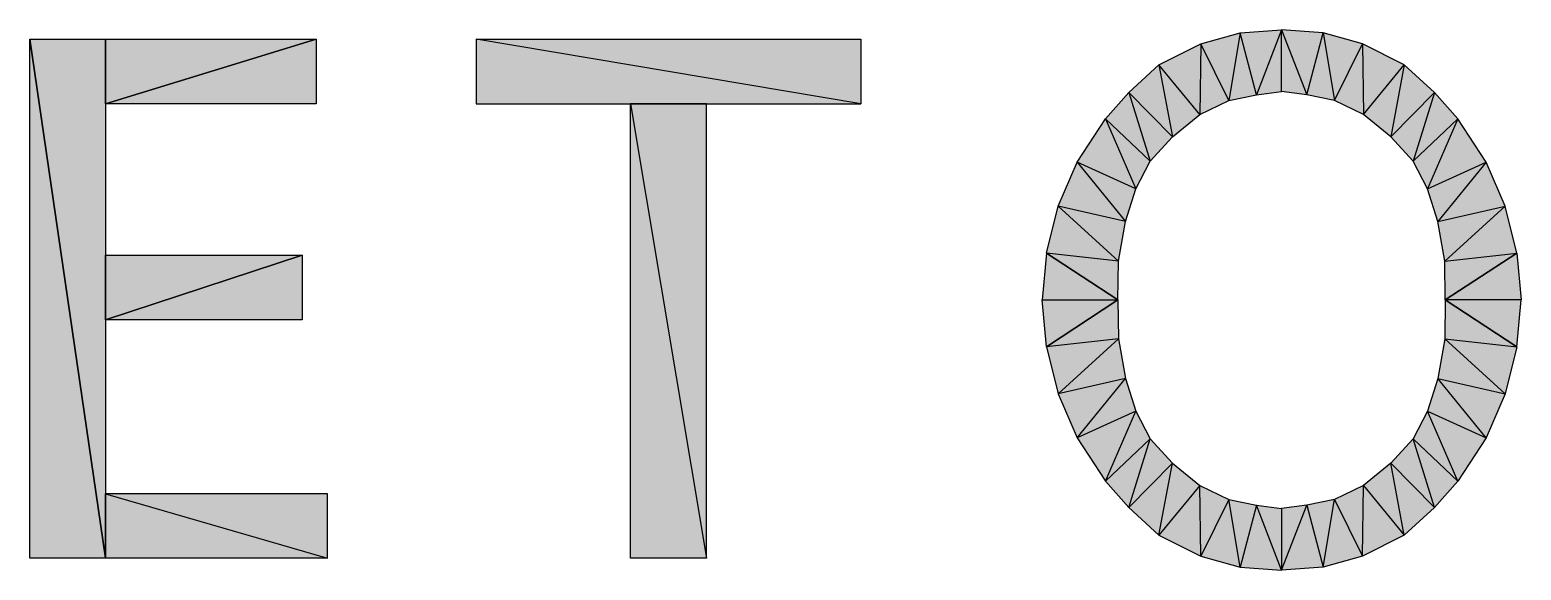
# Model space of a CAD drawing. Extents: x 0 to 119, y 0 to 84.
# Drawn here: x 113.545 to 114.327, y 10.733 to 11.017 of the extents above; entities that cross this region are included whole.
import ezdxf

# ---------------------------------------------------------------- set-up
doc = ezdxf.new("R2010")
doc.units = 0
doc.header["$MEASUREMENT"] = 0
doc.layers.add('35', color=255, linetype='CONTINUOUS')

msp = doc.modelspace()

# ---------------------------------------------------------------- linework, layer by layer
at = {"layer": '35', "color": 255, "linetype": 'Continuous'}
for points in [[(113.544731, 11.012044), (113.584506, 10.739511), (113.544731, 10.739511), (113.544731, 11.012044)], [(113.544731, 11.012044), (113.584506, 11.012044), (113.584506, 10.739511), (113.544731, 11.012044)], [(113.694993, 11.012044), (113.694993, 10.978161), (113.584506, 10.978161), (113.694993, 11.012044)], [(113.584506, 10.978161), (113.584506, 11.012044), (113.694993, 11.012044), (113.584506, 10.978161)], [(113.778962, 11.012044), (113.778962, 10.978161), (113.980784, 10.978161), (113.778962, 11.012044)], [(113.778962, 11.012044), (113.980784, 11.012044), (113.980784, 10.978161), (113.778962, 11.012044)], [(114.173818, 10.979803), (114.15907, 11.00967), (114.179724, 11.015367), (114.173818, 10.979803)], [(114.179724, 11.015367), (114.173818, 10.979803), (114.188312, 10.982798), (114.179724, 11.015367)], [(114.188312, 10.982798), (114.179724, 11.015367), (114.201546, 11.016956), (114.188312, 10.982798)], [(114.201546, 10.984562), (114.201546, 11.016956), (114.188312, 10.982798), (114.201546, 10.984562)], [(114.201546, 10.984562), (114.201546, 11.016956), (114.214781, 10.982798), (114.201546, 10.984562)], [(114.214781, 10.982798), (114.223369, 11.015367), (114.201546, 11.016956), (114.214781, 10.982798)], [(114.223369, 11.015367), (114.229275, 10.979803), (114.214781, 10.982798), (114.223369, 11.015367)], [(114.229275, 10.979803), (114.244023, 11.00967), (114.223369, 11.015367), (114.229275, 10.979803)], [(114.158677, 10.972435), (114.137177, 10.998625), (114.15907, 11.00967), (114.158677, 10.972435)], [(114.15907, 11.00967), (114.158677, 10.972435), (114.173818, 10.979803), (114.15907, 11.00967)], [(114.244023, 11.00967), (114.244416, 10.972435), (114.229275, 10.979803), (114.244023, 11.00967)], [(114.244416, 10.972435), (114.265916, 10.998625), (114.244023, 11.00967), (114.244416, 10.972435)], [(114.144338, 10.96083), (114.121309, 10.984012), (114.137177, 10.998625), (114.144338, 10.96083)], [(114.137177, 10.998625), (114.144338, 10.96083), (114.158677, 10.972435), (114.137177, 10.998625)], [(114.265916, 10.998625), (114.258755, 10.96083), (114.244416, 10.972435), (114.265916, 10.998625)], [(114.258755, 10.96083), (114.281784, 10.984012), (114.265916, 10.998625), (114.258755, 10.96083)], [(114.132567, 10.948053), (114.109151, 10.970288), (114.121309, 10.984012), (114.132567, 10.948053)], [(114.121309, 10.984012), (114.132567, 10.948053), (114.144338, 10.96083), (114.121309, 10.984012)], [(114.281784, 10.984012), (114.270526, 10.948053), (114.258755, 10.96083), (114.281784, 10.984012)], [(114.270526, 10.948053), (114.293942, 10.970288), (114.281784, 10.984012), (114.270526, 10.948053)], [(113.859985, 10.978161), (113.89976, 10.739511), (113.859985, 10.739511), (113.859985, 10.978161)], [(113.859985, 10.978161), (113.89976, 10.739511), (113.89976, 10.978161), (113.859985, 10.978161)], [(114.124996, 10.93353), (114.094237, 10.947516), (114.109151, 10.970288), (114.124996, 10.93353)], [(114.109151, 10.970288), (114.124996, 10.93353), (114.132567, 10.948053), (114.109151, 10.970288)], [(114.293942, 10.970288), (114.278097, 10.93353), (114.270526, 10.948053), (114.293942, 10.970288)], [(114.278097, 10.93353), (114.308856, 10.947516), (114.293942, 10.970288), (114.278097, 10.93353)], [(114.119661, 10.916239), (114.084231, 10.924401), (114.094237, 10.947516), (114.119661, 10.916239)], [(114.094237, 10.947516), (114.119661, 10.916239), (114.124996, 10.93353), (114.094237, 10.947516)], [(114.308856, 10.947516), (114.283432, 10.916239), (114.278097, 10.93353), (114.308856, 10.947516)], [(114.283432, 10.916239), (114.318862, 10.924401), (114.308856, 10.947516), (114.283432, 10.916239)], [(114.115882, 10.895542), (114.078106, 10.899696), (114.084231, 10.924401), (114.115882, 10.895542)], [(114.084231, 10.924401), (114.115882, 10.895542), (114.119661, 10.916239), (114.084231, 10.924401)], [(114.318862, 10.924401), (114.287211, 10.895542), (114.283432, 10.916239), (114.318862, 10.924401)], [(114.287211, 10.895542), (114.324987, 10.899696), (114.318862, 10.924401), (114.287211, 10.895542)], [(113.584506, 10.898611), (113.687627, 10.898611), (113.584506, 10.864729), (113.584506, 10.898611)], [(113.687627, 10.898611), (113.687627, 10.864729), (113.584506, 10.864729), (113.687627, 10.898611)], [(114.075863, 10.875092), (114.115669, 10.875092), (114.078106, 10.899696), (114.075863, 10.875092)], [(114.078106, 10.899696), (114.115669, 10.875092), (114.115882, 10.895542), (114.078106, 10.899696)], [(114.324987, 10.899696), (114.287424, 10.875092), (114.287211, 10.895542), (114.324987, 10.899696)], [(114.32723, 10.875092), (114.287424, 10.875092), (114.324987, 10.899696), (114.32723, 10.875092)], [(114.075863, 10.875092), (114.115669, 10.875092), (114.078106, 10.850487), (114.075863, 10.875092)], [(114.078106, 10.850487), (114.115669, 10.875092), (114.115882, 10.854642), (114.078106, 10.850487)], [(114.324987, 10.850487), (114.287424, 10.875092), (114.287211, 10.854642), (114.324987, 10.850487)], [(114.32723, 10.875092), (114.287424, 10.875092), (114.324987, 10.850487), (114.32723, 10.875092)], [(114.115882, 10.854642), (114.078106, 10.850487), (114.084231, 10.825782), (114.115882, 10.854642)], [(114.084231, 10.825782), (114.115882, 10.854642), (114.119661, 10.833945), (114.084231, 10.825782)], [(114.318862, 10.825782), (114.287211, 10.854642), (114.283432, 10.833945), (114.318862, 10.825782)], [(114.287211, 10.854642), (114.324987, 10.850487), (114.318862, 10.825782), (114.287211, 10.854642)], [(114.119661, 10.833945), (114.084231, 10.825782), (114.094237, 10.802668), (114.119661, 10.833945)], [(114.094237, 10.802668), (114.119661, 10.833945), (114.124996, 10.816654), (114.094237, 10.802668)], [(114.308856, 10.802668), (114.283432, 10.833945), (114.278097, 10.816654), (114.308856, 10.802668)], [(114.283432, 10.833945), (114.318862, 10.825782), (114.308856, 10.802668), (114.283432, 10.833945)], [(114.124996, 10.816654), (114.094237, 10.802668), (114.109151, 10.779895), (114.124996, 10.816654)], [(114.109151, 10.779895), (114.124996, 10.816654), (114.132567, 10.802131), (114.109151, 10.779895)], [(114.293942, 10.779895), (114.278097, 10.816654), (114.270526, 10.802131), (114.293942, 10.779895)], [(114.278097, 10.816654), (114.308856, 10.802668), (114.293942, 10.779895), (114.278097, 10.816654)], [(114.132567, 10.802131), (114.109151, 10.779895), (114.121309, 10.766171), (114.132567, 10.802131)], [(114.121309, 10.766171), (114.132567, 10.802131), (114.144338, 10.789353), (114.121309, 10.766171)], [(114.281784, 10.766171), (114.270526, 10.802131), (114.258755, 10.789353), (114.281784, 10.766171)], [(114.270526, 10.802131), (114.293942, 10.779895), (114.281784, 10.766171), (114.270526, 10.802131)], [(114.144338, 10.789353), (114.121309, 10.766171), (114.137177, 10.751559), (114.144338, 10.789353)], [(114.137177, 10.751559), (114.144338, 10.789353), (114.158677, 10.777748), (114.137177, 10.751559)], [(114.265916, 10.751559), (114.258755, 10.789353), (114.244416, 10.777748), (114.265916, 10.751559)], [(114.258755, 10.789353), (114.281784, 10.766171), (114.265916, 10.751559), (114.258755, 10.789353)], [(114.158677, 10.777748), (114.137177, 10.751559), (114.15907, 10.740514), (114.158677, 10.777748)], [(114.15907, 10.740514), (114.158677, 10.777748), (114.173818, 10.77038), (114.15907, 10.740514)], [(114.244023, 10.740514), (114.244416, 10.777748), (114.229275, 10.77038), (114.244023, 10.740514)], [(114.244416, 10.777748), (114.265916, 10.751559), (114.244023, 10.740514), (114.244416, 10.777748)], [(113.584506, 10.773394), (113.700885, 10.739511), (113.584506, 10.739511), (113.584506, 10.773394)], [(113.584506, 10.773394), (113.700885, 10.739511), (113.700885, 10.773394), (113.584506, 10.773394)], [(114.173818, 10.77038), (114.15907, 10.740514), (114.179724, 10.734816), (114.173818, 10.77038)], [(114.179724, 10.734816), (114.173818, 10.77038), (114.188312, 10.767386), (114.179724, 10.734816)], [(114.188312, 10.767386), (114.179724, 10.734816), (114.201546, 10.733227), (114.188312, 10.767386)], [(114.201546, 10.765621), (114.201546, 10.733227), (114.188312, 10.767386), (114.201546, 10.765621)], [(114.201546, 10.765621), (114.201546, 10.733227), (114.214781, 10.767386), (114.201546, 10.765621)], [(114.214781, 10.767386), (114.223369, 10.734816), (114.201546, 10.733227), (114.214781, 10.767386)], [(114.223369, 10.734816), (114.229275, 10.77038), (114.214781, 10.767386), (114.223369, 10.734816)], [(114.229275, 10.77038), (114.244023, 10.740514), (114.223369, 10.734816), (114.229275, 10.77038)]]:
    msp.add_lwpolyline(points, dxfattribs=at)
for points in [[(113.544731, 11.012044), (113.584506, 10.739511), (113.544731, 10.739511)], [(113.544731, 11.012044), (113.544731, 10.739511), (113.544731, 11.012044)], [(113.544731, 11.012044), (113.584506, 11.012044), (113.584506, 10.739511)], [(113.544731, 11.012044), (113.584506, 10.739511), (113.544731, 11.012044)], [(113.694993, 11.012044), (113.694993, 10.978161), (113.584506, 10.978161)], [(113.694993, 11.012044), (113.584506, 10.978161), (113.694993, 11.012044)], [(113.584506, 10.978161), (113.584506, 11.012044), (113.694993, 11.012044)], [(113.584506, 10.978161), (113.694993, 11.012044), (113.584506, 10.978161)], [(113.778962, 11.012044), (113.778962, 10.978161), (113.980784, 10.978161)], [(113.778962, 11.012044), (113.980784, 10.978161), (113.778962, 11.012044)], [(113.778962, 11.012044), (113.980784, 11.012044), (113.980784, 10.978161)], [(113.778962, 11.012044), (113.980784, 10.978161), (113.778962, 11.012044)], [(114.173818, 10.979803), (114.15907, 11.00967), (114.179724, 11.015367)], [(114.179724, 11.015367), (114.173818, 10.979803), (114.188312, 10.982798)], [(114.173818, 10.979803), (114.179724, 11.015367), (114.173818, 10.979803)], [(114.188312, 10.982798), (114.179724, 11.015367), (114.201546, 11.016956)], [(114.179724, 11.015367), (114.188312, 10.982798), (114.179724, 11.015367)], [(114.201546, 10.984562), (114.201546, 11.016956), (114.188312, 10.982798)], [(114.188312, 10.982798), (114.201546, 11.016956), (114.188312, 10.982798)], [(114.201546, 10.984562), (114.201546, 11.016956), (114.214781, 10.982798)], [(114.214781, 10.982798), (114.223369, 11.015367), (114.201546, 11.016956)], [(114.214781, 10.982798), (114.201546, 11.016956), (114.214781, 10.982798)], [(114.223369, 11.015367), (114.229275, 10.979803), (114.214781, 10.982798)], [(114.223369, 11.015367), (114.214781, 10.982798), (114.223369, 11.015367)], [(114.229275, 10.979803), (114.244023, 11.00967), (114.223369, 11.015367)], [(114.229275, 10.979803), (114.223369, 11.015367), (114.229275, 10.979803)], [(114.158677, 10.972435), (114.137177, 10.998625), (114.15907, 11.00967)], [(114.15907, 11.00967), (114.158677, 10.972435), (114.173818, 10.979803)], [(114.158677, 10.972435), (114.15907, 11.00967), (114.158677, 10.972435)], [(114.15907, 11.00967), (114.173818, 10.979803), (114.15907, 11.00967)], [(114.244023, 11.00967), (114.244416, 10.972435), (114.229275, 10.979803)], [(114.244023, 11.00967), (114.229275, 10.979803), (114.244023, 11.00967)], [(114.244416, 10.972435), (114.265916, 10.998625), (114.244023, 11.00967)], [(114.244416, 10.972435), (114.244023, 11.00967), (114.244416, 10.972435)], [(114.144338, 10.96083), (114.121309, 10.984012), (114.137177, 10.998625)], [(114.137177, 10.998625), (114.144338, 10.96083), (114.158677, 10.972435)], [(114.137177, 10.998625), (114.158677, 10.972435), (114.137177, 10.998625)], [(114.144338, 10.96083), (114.137177, 10.998625), (114.144338, 10.96083)], [(114.265916, 10.998625), (114.258755, 10.96083), (114.244416, 10.972435)], [(114.265916, 10.998625), (114.244416, 10.972435), (114.265916, 10.998625)], [(114.258755, 10.96083), (114.281784, 10.984012), (114.265916, 10.998625)], [(114.258755, 10.96083), (114.265916, 10.998625), (114.258755, 10.96083)], [(114.132567, 10.948053), (114.109151, 10.970288), (114.121309, 10.984012)], [(114.121309, 10.984012), (114.132567, 10.948053), (114.144338, 10.96083)], [(114.121309, 10.984012), (114.144338, 10.96083), (114.121309, 10.984012)], [(114.132567, 10.948053), (114.121309, 10.984012), (114.132567, 10.948053)], [(114.201546, 10.984562), (114.188312, 10.982798), (114.201546, 10.984562)], [(114.201546, 10.984562), (114.214781, 10.982798), (114.201546, 10.984562)], [(114.281784, 10.984012), (114.270526, 10.948053), (114.258755, 10.96083)], [(114.281784, 10.984012), (114.258755, 10.96083), (114.281784, 10.984012)], [(114.270526, 10.948053), (114.293942, 10.970288), (114.281784, 10.984012)], [(114.270526, 10.948053), (114.281784, 10.984012), (114.270526, 10.948053)], [(113.859985, 10.978161), (113.89976, 10.739511), (113.859985, 10.739511)], [(113.859985, 10.978161), (113.859985, 10.739511), (113.859985, 10.978161)], [(113.859985, 10.978161), (113.89976, 10.739511), (113.89976, 10.978161)], [(113.859985, 10.978161), (113.89976, 10.978161), (113.859985, 10.978161)], [(114.124996, 10.93353), (114.094237, 10.947516), (114.109151, 10.970288)], [(114.109151, 10.970288), (114.124996, 10.93353), (114.132567, 10.948053)], [(114.109151, 10.970288), (114.132567, 10.948053), (114.109151, 10.970288)], [(114.124996, 10.93353), (114.109151, 10.970288), (114.124996, 10.93353)], [(114.293942, 10.970288), (114.278097, 10.93353), (114.270526, 10.948053)], [(114.293942, 10.970288), (114.270526, 10.948053), (114.293942, 10.970288)], [(114.278097, 10.93353), (114.308856, 10.947516), (114.293942, 10.970288)], [(114.278097, 10.93353), (114.293942, 10.970288), (114.278097, 10.93353)], [(114.119661, 10.916239), (114.084231, 10.924401), (114.094237, 10.947516)], [(114.094237, 10.947516), (114.119661, 10.916239), (114.124996, 10.93353)], [(114.094237, 10.947516), (114.124996, 10.93353), (114.094237, 10.947516)], [(114.119661, 10.916239), (114.094237, 10.947516), (114.119661, 10.916239)], [(114.308856, 10.947516), (114.283432, 10.916239), (114.278097, 10.93353)], [(114.308856, 10.947516), (114.278097, 10.93353), (114.308856, 10.947516)], [(114.283432, 10.916239), (114.318862, 10.924401), (114.308856, 10.947516)], [(114.283432, 10.916239), (114.308856, 10.947516), (114.283432, 10.916239)], [(114.115882, 10.895542), (114.078106, 10.899696), (114.084231, 10.924401)], [(114.084231, 10.924401), (114.115882, 10.895542), (114.119661, 10.916239)], [(114.084231, 10.924401), (114.119661, 10.916239), (114.084231, 10.924401)], [(114.115882, 10.895542), (114.084231, 10.924401), (114.115882, 10.895542)], [(114.318862, 10.924401), (114.287211, 10.895542), (114.283432, 10.916239)], [(114.318862, 10.924401), (114.283432, 10.916239), (114.318862, 10.924401)], [(114.287211, 10.895542), (114.324987, 10.899696), (114.318862, 10.924401)], [(114.287211, 10.895542), (114.318862, 10.924401), (114.287211, 10.895542)], [(113.584506, 10.898611), (113.687627, 10.898611), (113.584506, 10.864729)], [(113.584506, 10.898611), (113.584506, 10.864729), (113.584506, 10.898611)], [(113.687627, 10.898611), (113.687627, 10.864729), (113.584506, 10.864729)], [(113.687627, 10.898611), (113.584506, 10.864729), (113.687627, 10.898611)], [(114.075863, 10.875092), (114.115669, 10.875092), (114.078106, 10.899696)], [(114.075863, 10.875092), (114.078106, 10.899696), (114.075863, 10.875092)], [(114.078106, 10.899696), (114.115669, 10.875092), (114.115882, 10.895542)], [(114.078106, 10.899696), (114.115882, 10.895542), (114.078106, 10.899696)], [(114.324987, 10.899696), (114.287424, 10.875092), (114.287211, 10.895542)], [(114.324987, 10.899696), (114.287211, 10.895542), (114.324987, 10.899696)], [(114.32723, 10.875092), (114.287424, 10.875092), (114.324987, 10.899696)], [(114.32723, 10.875092), (114.324987, 10.899696), (114.32723, 10.875092)], [(114.075863, 10.875092), (114.115669, 10.875092), (114.078106, 10.850487)], [(114.075863, 10.875092), (114.078106, 10.850487), (114.075863, 10.875092)], [(114.078106, 10.850487), (114.115669, 10.875092), (114.115882, 10.854642)], [(114.324987, 10.850487), (114.287424, 10.875092), (114.287211, 10.854642)], [(114.32723, 10.875092), (114.287424, 10.875092), (114.324987, 10.850487)], [(114.32723, 10.875092), (114.324987, 10.850487), (114.32723, 10.875092)], [(114.115882, 10.854642), (114.078106, 10.850487), (114.084231, 10.825782)], [(114.078106, 10.850487), (114.115882, 10.854642), (114.078106, 10.850487)], [(114.084231, 10.825782), (114.115882, 10.854642), (114.119661, 10.833945)], [(114.115882, 10.854642), (114.084231, 10.825782), (114.115882, 10.854642)], [(114.318862, 10.825782), (114.287211, 10.854642), (114.283432, 10.833945)], [(114.287211, 10.854642), (114.324987, 10.850487), (114.318862, 10.825782)], [(114.287211, 10.854642), (114.318862, 10.825782), (114.287211, 10.854642)], [(114.324987, 10.850487), (114.287211, 10.854642), (114.324987, 10.850487)], [(114.119661, 10.833945), (114.084231, 10.825782), (114.094237, 10.802668)], [(114.084231, 10.825782), (114.119661, 10.833945), (114.084231, 10.825782)], [(114.094237, 10.802668), (114.119661, 10.833945), (114.124996, 10.816654)], [(114.119661, 10.833945), (114.094237, 10.802668), (114.119661, 10.833945)], [(114.308856, 10.802668), (114.283432, 10.833945), (114.278097, 10.816654)], [(114.283432, 10.833945), (114.318862, 10.825782), (114.308856, 10.802668)], [(114.283432, 10.833945), (114.308856, 10.802668), (114.283432, 10.833945)], [(114.318862, 10.825782), (114.283432, 10.833945), (114.318862, 10.825782)], [(114.124996, 10.816654), (114.094237, 10.802668), (114.109151, 10.779895)], [(114.094237, 10.802668), (114.124996, 10.816654), (114.094237, 10.802668)], [(114.109151, 10.779895), (114.124996, 10.816654), (114.132567, 10.802131)], [(114.124996, 10.816654), (114.109151, 10.779895), (114.124996, 10.816654)], [(114.293942, 10.779895), (114.278097, 10.816654), (114.270526, 10.802131)], [(114.278097, 10.816654), (114.308856, 10.802668), (114.293942, 10.779895)], [(114.278097, 10.816654), (114.293942, 10.779895), (114.278097, 10.816654)], [(114.308856, 10.802668), (114.278097, 10.816654), (114.308856, 10.802668)], [(114.132567, 10.802131), (114.109151, 10.779895), (114.121309, 10.766171)], [(114.109151, 10.779895), (114.132567, 10.802131), (114.109151, 10.779895)], [(114.121309, 10.766171), (114.132567, 10.802131), (114.144338, 10.789353)], [(114.132567, 10.802131), (114.121309, 10.766171), (114.132567, 10.802131)], [(114.281784, 10.766171), (114.270526, 10.802131), (114.258755, 10.789353)], [(114.270526, 10.802131), (114.293942, 10.779895), (114.281784, 10.766171)], [(114.270526, 10.802131), (114.281784, 10.766171), (114.270526, 10.802131)], [(114.293942, 10.779895), (114.270526, 10.802131), (114.293942, 10.779895)], [(114.144338, 10.789353), (114.121309, 10.766171), (114.137177, 10.751559)], [(114.121309, 10.766171), (114.144338, 10.789353), (114.121309, 10.766171)], [(114.137177, 10.751559), (114.144338, 10.789353), (114.158677, 10.777748)], [(114.144338, 10.789353), (114.137177, 10.751559), (114.144338, 10.789353)], [(114.265916, 10.751559), (114.258755, 10.789353), (114.244416, 10.777748)], [(114.258755, 10.789353), (114.281784, 10.766171), (114.265916, 10.751559)], [(114.258755, 10.789353), (114.265916, 10.751559), (114.258755, 10.789353)], [(114.281784, 10.766171), (114.258755, 10.789353), (114.281784, 10.766171)], [(114.158677, 10.777748), (114.137177, 10.751559), (114.15907, 10.740514)], [(114.137177, 10.751559), (114.158677, 10.777748), (114.137177, 10.751559)], [(114.15907, 10.740514), (114.158677, 10.777748), (114.173818, 10.77038)], [(114.158677, 10.777748), (114.15907, 10.740514), (114.158677, 10.777748)], [(114.244023, 10.740514), (114.244416, 10.777748), (114.229275, 10.77038)], [(114.244416, 10.777748), (114.265916, 10.751559), (114.244023, 10.740514)], [(114.244416, 10.777748), (114.244023, 10.740514), (114.244416, 10.777748)], [(114.265916, 10.751559), (114.244416, 10.777748), (114.265916, 10.751559)], [(113.584506, 10.773394), (113.700885, 10.739511), (113.584506, 10.739511)], [(113.584506, 10.773394), (113.584506, 10.739511), (113.584506, 10.773394)], [(113.584506, 10.773394), (113.700885, 10.739511), (113.700885, 10.773394)], [(113.584506, 10.773394), (113.700885, 10.773394), (113.584506, 10.773394)], [(114.173818, 10.77038), (114.15907, 10.740514), (114.179724, 10.734816)], [(114.15907, 10.740514), (114.173818, 10.77038), (114.15907, 10.740514)], [(114.179724, 10.734816), (114.173818, 10.77038), (114.188312, 10.767386)], [(114.173818, 10.77038), (114.179724, 10.734816), (114.173818, 10.77038)], [(114.188312, 10.767386), (114.179724, 10.734816), (114.201546, 10.733227)], [(114.179724, 10.734816), (114.188312, 10.767386), (114.179724, 10.734816)], [(114.201546, 10.765621), (114.201546, 10.733227), (114.188312, 10.767386)], [(114.201546, 10.765621), (114.188312, 10.767386), (114.201546, 10.765621)], [(114.188312, 10.767386), (114.201546, 10.733227), (114.188312, 10.767386)], [(114.201546, 10.765621), (114.201546, 10.733227), (114.214781, 10.767386)], [(114.201546, 10.765621), (114.214781, 10.767386), (114.201546, 10.765621)], [(114.214781, 10.767386), (114.223369, 10.734816), (114.201546, 10.733227)], [(114.214781, 10.767386), (114.201546, 10.733227), (114.214781, 10.767386)], [(114.223369, 10.734816), (114.229275, 10.77038), (114.214781, 10.767386)], [(114.223369, 10.734816), (114.214781, 10.767386), (114.223369, 10.734816)], [(114.229275, 10.77038), (114.244023, 10.740514), (114.223369, 10.734816)], [(114.229275, 10.77038), (114.223369, 10.734816), (114.229275, 10.77038)], [(114.244023, 10.740514), (114.229275, 10.77038), (114.244023, 10.740514)]]:
    msp.add_solid(points, dxfattribs=at)

doc.saveas('drawing.dxf')
